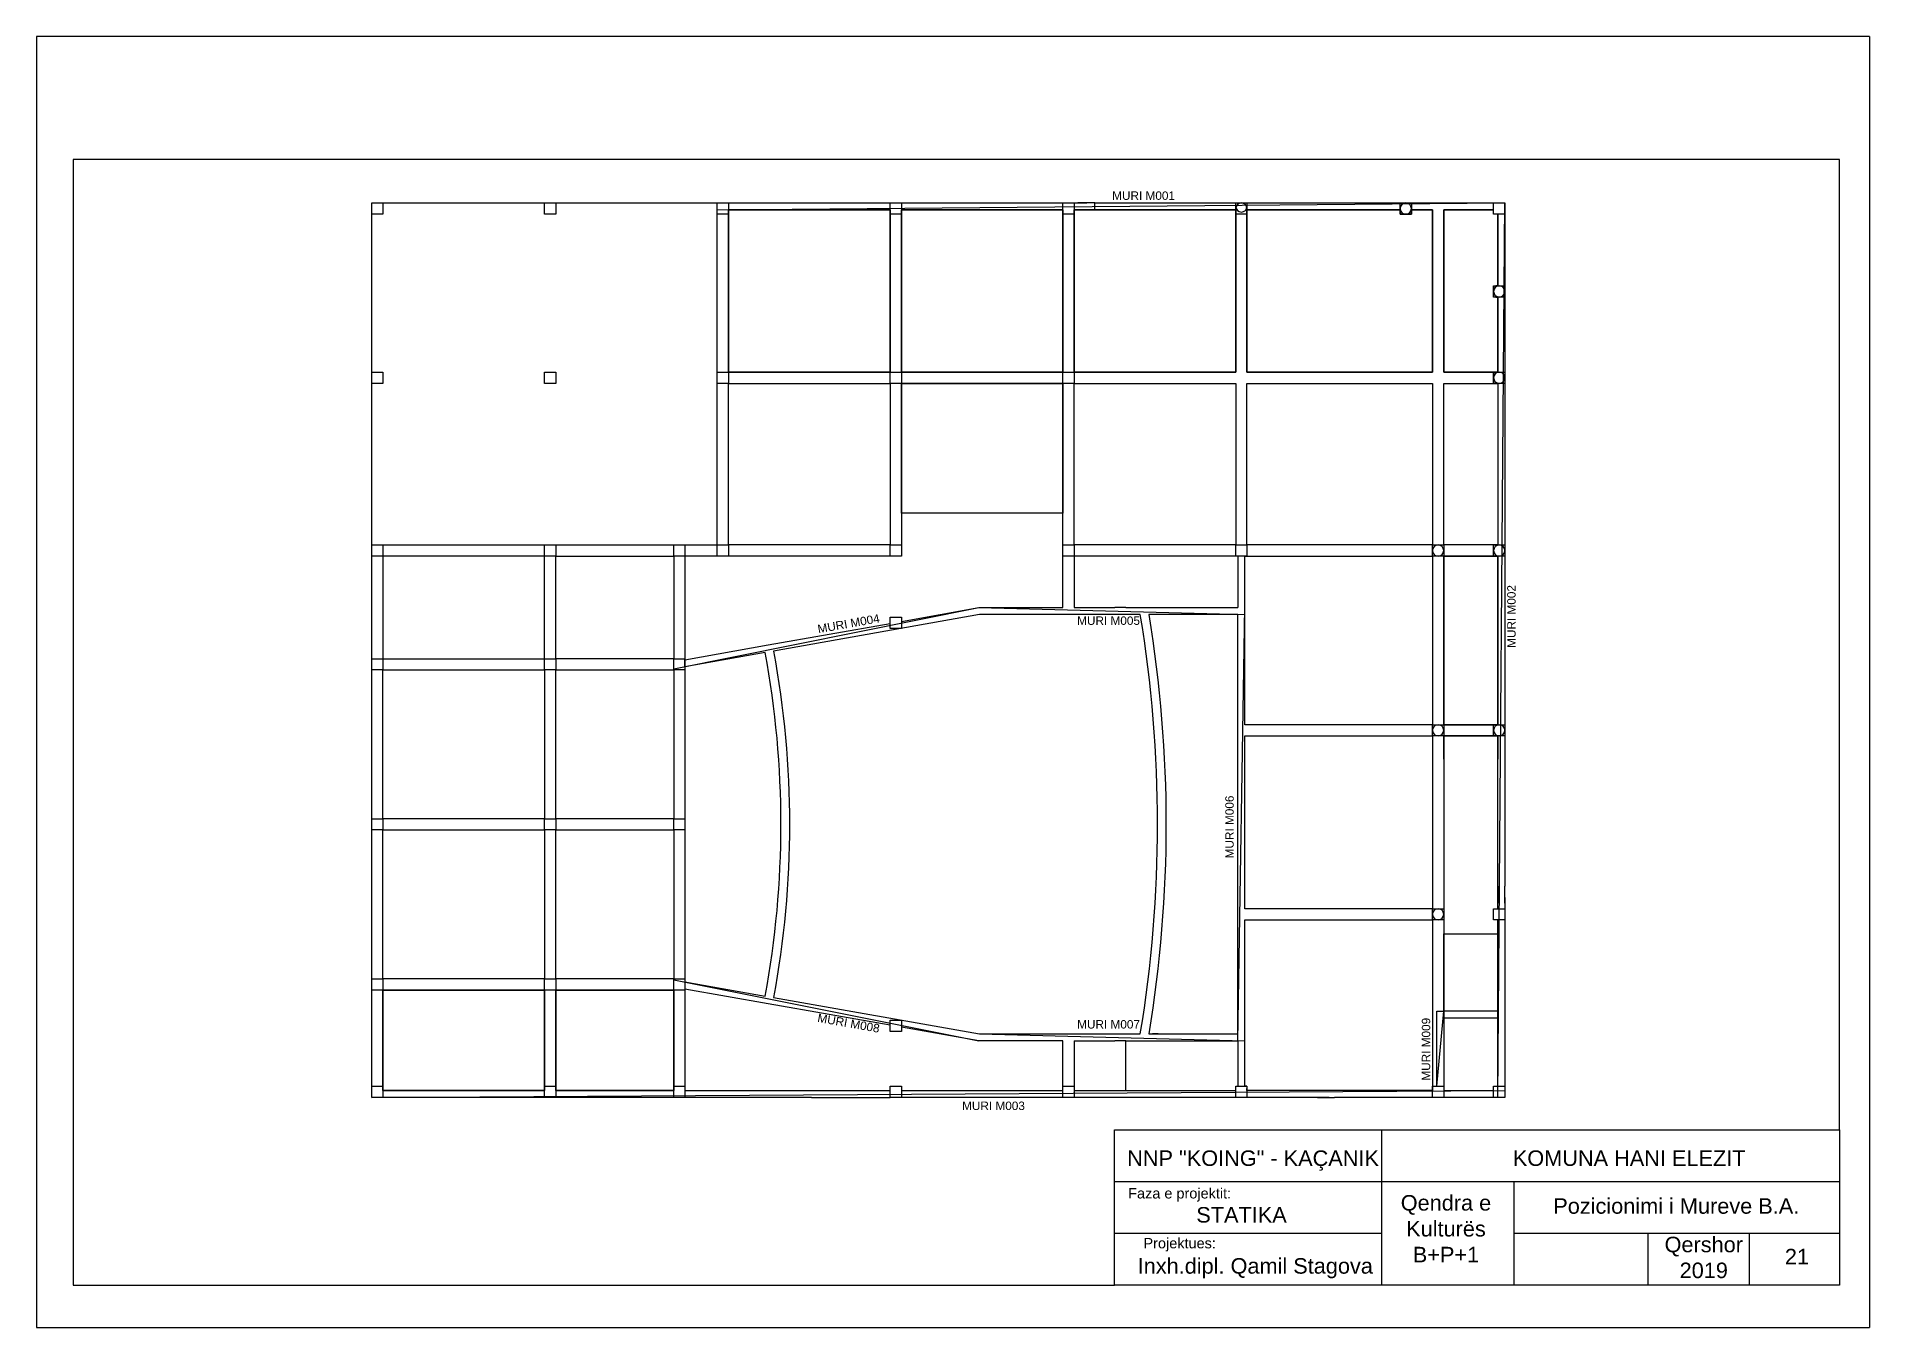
# Model space of a CAD drawing. Header units: inches. Extents: x 2449 to 8971, y -527 to 4068.
import ezdxf

# ---------------------------------------------------------------- set-up
doc = ezdxf.new("R2010")
doc.units = ezdxf.units.IN
doc.layers.add('A4_OP', color=7, linetype='Continuous')
doc.layers.add('TEKSTI_Pen_No__201', color=7, linetype='Continuous', lineweight=18)
doc.styles.add('A4TS19', font='ARIAL.TTF', dxfattribs={"height": 10})
doc.styles.add('GENERATED_STYLE_1', font='ARIAL.TTF')

msp = doc.modelspace()

# ---------------------------------------------------------------- linework, layer by layer
for p, q in [((2448.8, 4068), (2448.8, -376.4)), ((8970.9, 4068), (2448.8, 4068)), ((2448.8, 4068), (2448.8, -527.1)), ((8970.9, 4068), (8970.9, -527.1)), ((8864.8, 3630.6), (2578.8, 3630.6)), ((2578.8, 3630.6), (2578.8, -376.4)), ((8864.8, 176.5), (8864.8, 3630.6)), ((3641.1, 2258.5), (3641.1, 3476)), ((3641.1, 3476), (4871.1, 3476)), ((4871.1, 3451), (7673.6, 3476)), ((7648.6, 291), (7673.6, 3476)), ((4716.1, 1817.3), (5802, 2035.3)), ((5802, 2035.3), (6748.2, 2010.3)), ((6723.6, 492.5), (6748.6, 2035.3)), ((4756.1, 1824.4), (4756.1, 1849.7)), ((4716.1, 709.7), (5802, 492.5)), ((7431.1, 331), (7431.1, 598.5)), ((7431.1, 598.5), (7456.1, 598.5)), ((7431.1, 331), (7456.1, 598.5)), ((5804.2, 517.5), (6748.6, 492.5)), ((6439.8, 517.5), (6419.8, 517.5)), ((3641.1, 291), (7673.6, 316)), ((5206, 316), (5486.1, 316)), ((5206, 291), (5486.1, 291)), ((6285, -376.4), (6285, 176.5)), ((6285, 176.5), (8864.8, 176.5)), ((7236.4, -376.4), (7236.4, 176.5)), ((8864.8, 176.5), (8864.8, -376.4)), ((6285, -7.8), (8864.8, -7.8)), ((7706.2, -7.8), (7706.2, -376.4)), ((6285, -192.1), (7236.4, -192.1)), ((7706.2, -192.1), (8864.8, -192.1)), ((8182.9, -192.1), (8182.9, -376.4)), ((8543.5, -192.1), (8543.5, -376.4)), ((2578.8, -376.4), (6285, -376.4)), ((8864.8, -376.4), (6285, -376.4)), ((2448.8, -527.1), (8970.9, -527.1))]:
    msp.add_line(p, q)
at = {"layer": 'A4_OP'}
for points in [[(3641.1, 3476), (3681.1, 3476)], [(3641.1, 3443.5), (3641.1, 3476)], [(3681.1, 3476), (3681.1, 3436)], [(4256.1, 3476), (4296.1, 3476)], [(4256.1, 3436), (4256.1, 3476)], [(4296.1, 3476), (4296.1, 3436)], [(4871.1, 3476), (4911.1, 3476)], [(4871.1, 3436), (4871.1, 3476)], [(4871.1, 2853.5), (4871.1, 3476)], [(4871.1, 3476), (5506.1, 3476)], [(4911.1, 3476), (4911.1, 3436)], [(5486.1, 3476), (5526.1, 3476)], [(5486.1, 3436), (5486.1, 3476)], [(5486.1, 3476), (5526.1, 3476)], [(5486.1, 3436), (5486.1, 3476)], [(5506.1, 3476), (6121.1, 3476)], [(5526.1, 3476), (5526.1, 3436)], [(5526.1, 3476), (5526.1, 3436)], [(6101.1, 3476), (6141.1, 3476)], [(6101.1, 3436), (6101.1, 3476)], [(6101.1, 3476), (6141.1, 3476)], [(6101.1, 3436), (6101.1, 3476)], [(6121.1, 3476), (6186.1, 3476)], [(6141.1, 3476), (6141.1, 3436)], [(6141.1, 3476), (6141.1, 3436)], [(6214.3, 3476), (6154.3, 3476)], [(6214.3, 3451), (6214.3, 3476)], [(6214.3, 3476), (6736.1, 3476)], [(6716.1, 3476), (6756.1, 3476)], [(6716.1, 3436), (6716.1, 3476)], [(6736.1, 3476), (7436.1, 3476)], [(6756.1, 3476), (6756.1, 3436)], [(7301.1, 3476), (7341.1, 3476)], [(7301.1, 3436), (7301.1, 3476)], [(7341.1, 3476), (7341.1, 3436)], [(7436.1, 3476), (7673.6, 3476)], [(7633.6, 3476), (7673.6, 3476)], [(7633.6, 3436), (7633.6, 3476)], [(7673.6, 3476), (7673.6, 3436)], [(7673.6, 3476), (7673.6, 2853.5)], [(3681.1, 3436), (3641.1, 3436)], [(4296.1, 3436), (4256.1, 3436)], [(4911.1, 3436), (4871.1, 3436)], [(4911.1, 2873.5), (4911.1, 3451)], [(4911.1, 3451), (5486.1, 3451)], [(5486.1, 3451), (4911.1, 3451)], [(4911.1, 3451), (4911.1, 2873.5)], [(5486.1, 3451), (5486.1, 2873.5)], [(5486.1, 2873.5), (5486.1, 3451)], [(5526.1, 3436), (5486.1, 3436)], [(5526.1, 3436), (5486.1, 3436)], [(5526.1, 2873.5), (5526.1, 3451)], [(5526.1, 3451), (6101.1, 3451)], [(6101.1, 3451), (5526.1, 3451)], [(5526.1, 3451), (5526.1, 2873.5)], [(6101.1, 3451), (6101.1, 2873.5)], [(6101.1, 2873.5), (6101.1, 3451)], [(6141.1, 3436), (6101.1, 3436)], [(6141.1, 3436), (6101.1, 3436)], [(6141.1, 2873.5), (6141.1, 3451)], [(6141.1, 3451), (6716.1, 3451)], [(6214.3, 3451), (6141.1, 3451)], [(6141.1, 3451), (6141.1, 2873.5)], [(6154.3, 3451), (6214.3, 3451)], [(6716.1, 3451), (6214.3, 3451)], [(6716.1, 3451), (6716.1, 2873.5)], [(6716.1, 2873.5), (6716.1, 3451)], [(6756.1, 3436), (6716.1, 3436)], [(6756.1, 2873.5), (6756.1, 3451)], [(6756.1, 3451), (7301.1, 3451)], [(6756.1, 3451), (6756.1, 2873.5)], [(7301.1, 3451), (6756.1, 3451)], [(7301.1, 3443.5), (7301.1, 3436)], [(7301.1, 3436), (7341.1, 3436)], [(7341.1, 3436), (7301.1, 3436)], [(7341.1, 3451), (7416.1, 3451)], [(7416.1, 3451), (7341.1, 3451)], [(7341.1, 3436), (7341.1, 3443.5)], [(7416.1, 3451), (7416.1, 2873.5)], [(7416.1, 2873.5), (7416.1, 3451)], [(7456.1, 2873.5), (7456.1, 3451)], [(7456.1, 3451), (7633.6, 3451)], [(7633.6, 3451), (7456.1, 3451)], [(7456.1, 3451), (7456.1, 2873.5)], [(7673.6, 3436), (7633.6, 3436)], [(7648.6, 3436), (7648.6, 3180.9)], [(7648.6, 3180.9), (7648.6, 3436)], [(7633.6, 3180.9), (7633.6, 3140.9)], [(7633.6, 3180.9), (7673.6, 3180.9)], [(7633.6, 3140.9), (7633.6, 3180.9)], [(7673.6, 3140.9), (7633.6, 3140.9)], [(7648.6, 3180.9), (7641.1, 3180.9)], [(7641.1, 3140.9), (7648.6, 3140.9)], [(7648.6, 3140.9), (7648.6, 2873.5)], [(7648.6, 2873.5), (7648.6, 3140.9)], [(7673.6, 3180.9), (7673.6, 3140.9)], [(3641.1, 2873.5), (3681.1, 2873.5)], [(3641.1, 2833.5), (3641.1, 2873.5)], [(3681.1, 2873.5), (3681.1, 2833.5)], [(4256.1, 2873.5), (4296.1, 2873.5)], [(4256.1, 2833.5), (4256.1, 2873.5)], [(4296.1, 2873.5), (4296.1, 2833.5)], [(4871.1, 2873.5), (4911.1, 2873.5)], [(4871.1, 2833.5), (4871.1, 2873.5)], [(5486.1, 2873.5), (4911.1, 2873.5)], [(4911.1, 2873.5), (4911.1, 2833.5)], [(4911.1, 2873.5), (5486.1, 2873.5)], [(5486.1, 2873.5), (5526.1, 2873.5)], [(5486.1, 2833.5), (5486.1, 2873.5)], [(5486.1, 2873.5), (5526.1, 2873.5)], [(5486.1, 2833.5), (5486.1, 2873.5)], [(6101.1, 2873.5), (5526.1, 2873.5)], [(5526.1, 2873.5), (5526.1, 2833.5)], [(5526.1, 2873.5), (5526.1, 2833.5)], [(5526.1, 2873.5), (6101.1, 2873.5)], [(6101.1, 2873.5), (6141.1, 2873.5)], [(6101.1, 2833.5), (6101.1, 2873.5)], [(6716.1, 2873.5), (6141.1, 2873.5)], [(6141.1, 2873.5), (6141.1, 2833.5)], [(6141.1, 2873.5), (6716.1, 2873.5)], [(7416.1, 2873.5), (6756.1, 2873.5)], [(6756.1, 2873.5), (7416.1, 2873.5)], [(7648.6, 2873.5), (7456.1, 2873.5)], [(7456.1, 2873.5), (7648.6, 2873.5)], [(7633.6, 2873.5), (7633.6, 2833.5)], [(7633.6, 2873.5), (7673.6, 2873.5)], [(7633.6, 2833.5), (7633.6, 2873.5)], [(7673.6, 2913.5), (7673.6, 2853.5)], [(7673.6, 2913.5), (7673.6, 2853.5)], [(3681.1, 2833.5), (3641.1, 2833.5)], [(4296.1, 2833.5), (4256.1, 2833.5)], [(4871.1, 2258.5), (4871.1, 2853.5)], [(4911.1, 2833.5), (4871.1, 2833.5)], [(4911.1, 2833.5), (5486.1, 2833.5)], [(4911.1, 2258.5), (4911.1, 2833.5)], [(4911.1, 2833.5), (5486.1, 2833.5)], [(4911.1, 2258.5), (4911.1, 2833.5)], [(5486.1, 2833.5), (5486.1, 2258.5)], [(5526.1, 2833.5), (5486.1, 2833.5)], [(5526.1, 2833.5), (5486.1, 2833.5)], [(5486.1, 2833.5), (5486.1, 2258.5)], [(5526.1, 2371), (5526.1, 2833.5)], [(5526.1, 2833.5), (6101.1, 2833.5)], [(6101.1, 2833.5), (5526.1, 2833.5)], [(5526.1, 2833.5), (5526.1, 2218.5)], [(6101.1, 2833.5), (6101.1, 2371)], [(6141.1, 2833.5), (6101.1, 2833.5)], [(6101.1, 2238.5), (6101.1, 2833.5)], [(6141.1, 2258.5), (6141.1, 2833.5)], [(6141.1, 2833.5), (6716.1, 2833.5)], [(6141.1, 2258.5), (6141.1, 2833.5)], [(6141.1, 2833.5), (6716.1, 2833.5)], [(6716.1, 2833.5), (6716.1, 2258.5)], [(6716.1, 2833.5), (6716.1, 2258.5)], [(6756.1, 2833.5), (7416.1, 2833.5)], [(6756.1, 2258.5), (6756.1, 2833.5)], [(6756.1, 2833.5), (7416.1, 2833.5)], [(6756.1, 2371), (6756.1, 2833.5)], [(7416.1, 2833.5), (7416.1, 2258.5)], [(7416.1, 2833.5), (7416.1, 2258.5)], [(7456.1, 2258.5), (7456.1, 2833.5)], [(7456.1, 2833.5), (7648.6, 2833.5)], [(7456.1, 2833.5), (7648.6, 2833.5)], [(7456.1, 2258.5), (7456.1, 2833.5)], [(7673.6, 2833.5), (7633.6, 2833.5)], [(7648.6, 2833.5), (7648.6, 2258.5)], [(7648.6, 2833.5), (7648.6, 2258.5)], [(7673.6, 2853.5), (7673.6, 2238.5)], [(6101.1, 2371), (5526.1, 2371)], [(6756.1, 2258.5), (6756.1, 2371)], [(3641.1, 2258.5), (3681.1, 2258.5)], [(3641.1, 2218.5), (3641.1, 2258.5)], [(3641.1, 1833.5), (3641.1, 2258.5)], [(3641.1, 2258.5), (4276.1, 2258.5)], [(3681.1, 2218.5), (3641.1, 2218.5)], [(3681.1, 2258.5), (3681.1, 2218.5)], [(4256.1, 2218.5), (3681.1, 2218.5)], [(3681.1, 2218.5), (3681.1, 1853.5)], [(4256.1, 2218.5), (3681.1, 2218.5)], [(3681.1, 2218.5), (3681.1, 1853.5)], [(4256.1, 2258.5), (4296.1, 2258.5)], [(4256.1, 2218.5), (4256.1, 2258.5)], [(4256.1, 1853.5), (4256.1, 2218.5)], [(4296.1, 2218.5), (4256.1, 2218.5)], [(4256.1, 1853.5), (4256.1, 2218.5)], [(4276.1, 2258.5), (4736.1, 2258.5)], [(4296.1, 2258.5), (4296.1, 2218.5)], [(4296.1, 1853.5), (4296.1, 2218.5)], [(4296.1, 2218.5), (4716.1, 2218.5)], [(4296.1, 1853.5), (4296.1, 2218.5)], [(4296.1, 2218.5), (4716.1, 2218.5)], [(4716.1, 2258.5), (4756.1, 2258.5)], [(4716.1, 2218.5), (4716.1, 2258.5)], [(4716.1, 2218.5), (4716.1, 1853.5)], [(4756.1, 2218.5), (4716.1, 2218.5)], [(4716.1, 2218.5), (4716.1, 1853.5)], [(4736.1, 2258.5), (4871.1, 2258.5)], [(4756.1, 2258.5), (4756.1, 2218.5)], [(4891.1, 2218.5), (4756.1, 2218.5)], [(4756.1, 2218.5), (4756.1, 1849.7)], [(4871.1, 2258.5), (4911.1, 2258.5)], [(4871.1, 2218.5), (4871.1, 2258.5)], [(4911.1, 2218.5), (4871.1, 2218.5)], [(5526.1, 2218.5), (4891.1, 2218.5)], [(5486.1, 2258.5), (4911.1, 2258.5)], [(4911.1, 2258.5), (4911.1, 2218.5)], [(5486.1, 2258.5), (4911.1, 2258.5)], [(5486.1, 2258.5), (5526.1, 2258.5)], [(5486.1, 2218.5), (5486.1, 2258.5)], [(5526.1, 2218.5), (5486.1, 2218.5)], [(5526.1, 2258.5), (5526.1, 2218.5)], [(6101.1, 2258.5), (6141.1, 2258.5)], [(6101.1, 2218.5), (6101.1, 2258.5)], [(6101.1, 2035.3), (6101.1, 2238.5)], [(6141.1, 2218.5), (6101.1, 2218.5)], [(6716.1, 2258.5), (6141.1, 2258.5)], [(6141.1, 2258.5), (6141.1, 2218.5)], [(6716.1, 2258.5), (6141.1, 2258.5)], [(6141.1, 2218.5), (6141.1, 2035.3)], [(6723.6, 2218.5), (6141.1, 2218.5)], [(6716.1, 2258.5), (6756.1, 2258.5)], [(6716.1, 2218.5), (6716.1, 2258.5)], [(6716.1, 2258.5), (6756.1, 2258.5)], [(6716.1, 2218.5), (6716.1, 2258.5)], [(6756.1, 2218.5), (6716.1, 2218.5)], [(6756.1, 2218.5), (6716.1, 2218.5)], [(6723.6, 2218.5), (6723.6, 2035.3)], [(6748.6, 1618.5), (6748.6, 2218.5)], [(6748.6, 2218.5), (7416.1, 2218.5)], [(6748.6, 2022.8), (6748.6, 2218.5)], [(6748.6, 2218.5), (7416.1, 2218.5)], [(7416.1, 2258.5), (6756.1, 2258.5)], [(6756.1, 2258.5), (6756.1, 2218.5)], [(6756.1, 2258.5), (6756.1, 2218.5)], [(7416.1, 2258.5), (6756.1, 2258.5)], [(7416.1, 2258.5), (7456.1, 2258.5)], [(7416.1, 2218.5), (7416.1, 2258.5)], [(7416.1, 2218.5), (7416.1, 1618.5)], [(7456.1, 2218.5), (7416.1, 2218.5)], [(7416.1, 2218.5), (7416.1, 1618.5)], [(7648.6, 2258.5), (7456.1, 2258.5)], [(7456.1, 2258.5), (7456.1, 2218.5)], [(7648.6, 2258.5), (7456.1, 2258.5)], [(7456.1, 2218.5), (7648.6, 2218.5)], [(7456.1, 1618.5), (7456.1, 2218.5)], [(7456.1, 2218.5), (7456.1, 1618.5)], [(7648.6, 2218.5), (7456.1, 2218.5)], [(7633.6, 2258.5), (7673.6, 2258.5)], [(7633.6, 2218.5), (7633.6, 2258.5)], [(7673.6, 2218.5), (7633.6, 2218.5)], [(7648.6, 2218.5), (7648.6, 1618.5)], [(7648.6, 1618.5), (7648.6, 2218.5)], [(7673.6, 2258.5), (7673.6, 2218.5)], [(7673.6, 2238.5), (7673.6, 1598.5)], [(5526.1, 1986.3), (5802, 2035.3)], [(5802, 2035.3), (6101.1, 2035.3)], [(6141.1, 2035.3), (6285.3, 2035.3)], [(6325.1, 2035.3), (6285.3, 2035.3)], [(6325.1, 2035.3), (6723.6, 2035.3)], [(6748.6, 1618.5), (6748.6, 2022.8)], [(5051.7, 1902.2), (5486.1, 1979.2)], [(5804.2, 2010.3), (5071, 1880.2)], [(5486.1, 2001), (5526.1, 2001)], [(5486.1, 1961), (5486.1, 2001)], [(5526.1, 1961), (5486.1, 1961)], [(5526.1, 2001), (5526.1, 1961)], [(6121.1, 2010.3), (5804.2, 2010.3)], [(6376.4, 2010.3), (6121.1, 2010.3)], [(6723.6, 2010.3), (6406.8, 2010.3)], [(6723.6, 2010.3), (6406.8, 2010.3)], [(6723.6, 517.5), (6723.6, 2010.3)], [(6723.6, 1598.5), (6723.6, 2010.3)], [(4756.1, 1849.7), (5051.7, 1902.2)], [(3641.1, 1853.5), (3681.1, 1853.5)], [(3641.1, 1813.5), (3641.1, 1853.5)], [(3641.1, 1853.5), (3681.1, 1853.5)], [(3641.1, 1813.5), (3641.1, 1853.5)], [(3641.1, 1263.6), (3641.1, 1833.5)], [(3681.1, 1853.5), (4256.1, 1853.5)], [(3681.1, 1853.5), (3681.1, 1813.5)], [(3681.1, 1853.5), (3681.1, 1813.5)], [(3681.1, 1853.5), (4256.1, 1853.5)], [(4256.1, 1853.5), (4296.1, 1853.5)], [(4256.1, 1813.5), (4256.1, 1853.5)], [(4716.1, 1853.5), (4296.1, 1853.5)], [(4296.1, 1853.5), (4296.1, 1813.5)], [(4716.1, 1853.5), (4296.1, 1853.5)], [(4716.1, 1853.5), (4756.1, 1853.5)], [(4716.1, 1813.5), (4716.1, 1853.5)], [(5041.4, 1875), (4756.1, 1824.4)], [(5041.4, 1875), (4756.1, 1824.4)], [(4756.1, 1853.5), (4756.1, 1813.5)], [(3681.1, 1813.5), (3641.1, 1813.5)], [(3681.1, 1813.5), (3641.1, 1813.5)], [(3681.1, 1283.6), (3681.1, 1813.5)], [(3681.1, 1813.5), (4256.1, 1813.5)], [(3681.1, 1283.6), (3681.1, 1813.5)], [(3681.1, 1813.5), (4256.1, 1813.5)], [(4256.1, 1813.5), (4256.1, 1283.6)], [(4296.1, 1813.5), (4256.1, 1813.5)], [(4256.1, 1813.5), (4256.1, 1283.6)], [(4296.1, 1283.6), (4296.1, 1813.5)], [(4296.1, 1813.5), (4716.1, 1813.5)], [(4296.1, 1283.6), (4296.1, 1813.5)], [(4296.1, 1813.5), (4716.1, 1813.5)], [(4716.1, 1813.5), (4716.1, 1283.6)], [(4756.1, 1813.5), (4716.1, 1813.5)], [(4716.1, 1813.5), (4716.1, 1283.6)], [(4756.1, 1824.4), (4756.1, 702.7)], [(4756.1, 1824.4), (4756.1, 1263.6)], [(6723.6, 943.5), (6723.6, 1598.5)], [(7416.1, 1618.5), (6748.6, 1618.5)], [(7416.1, 1618.5), (6748.6, 1618.5)], [(6748.6, 963.5), (6748.6, 1578.5)], [(6748.6, 1578.5), (7416.1, 1578.5)], [(6748.6, 963.5), (6748.6, 1578.5)], [(6748.6, 1578.5), (7416.1, 1578.5)], [(7416.1, 1618.5), (7456.1, 1618.5)], [(7416.1, 1578.5), (7416.1, 1618.5)], [(7416.1, 1578.5), (7416.1, 963.5)], [(7456.1, 1578.5), (7416.1, 1578.5)], [(7416.1, 1578.5), (7416.1, 963.5)], [(7648.6, 1618.5), (7456.1, 1618.5)], [(7456.1, 1618.5), (7456.1, 1578.5)], [(7456.1, 1618.5), (7648.6, 1618.5)], [(7456.1, 1578.5), (7648.6, 1578.5)], [(7456.1, 1495.5), (7456.1, 1578.5)], [(7456.1, 1578.5), (7456.1, 943.5)], [(7648.6, 1578.5), (7456.1, 1578.5)], [(7633.6, 1618.5), (7673.6, 1618.5)], [(7633.6, 1578.5), (7633.6, 1618.5)], [(7673.6, 1578.5), (7633.6, 1578.5)], [(7648.6, 1578.5), (7648.6, 1495.5)], [(7648.6, 1043.5), (7648.6, 1578.5)], [(7673.6, 1618.5), (7673.6, 1578.5)], [(7673.6, 1598.5), (7673.6, 1043.5)], [(3641.1, 1283.6), (3681.1, 1283.6)], [(3641.1, 1243.6), (3641.1, 1283.6)], [(3641.1, 1283.6), (3681.1, 1283.6)], [(3641.1, 1243.6), (3641.1, 1283.6)], [(3641.1, 693.5), (3641.1, 1263.6)], [(3681.1, 1243.6), (3641.1, 1243.6)], [(3681.1, 1243.6), (3641.1, 1243.6)], [(4256.1, 1283.6), (3681.1, 1283.6)], [(3681.1, 1283.6), (3681.1, 1243.6)], [(3681.1, 1283.6), (3681.1, 1243.6)], [(4256.1, 1283.6), (3681.1, 1283.6)], [(3681.1, 713.5), (3681.1, 1243.6)], [(3681.1, 1243.6), (4256.1, 1243.6)], [(3681.1, 713.5), (3681.1, 1243.6)], [(3681.1, 1243.6), (4256.1, 1243.6)], [(4256.1, 1283.6), (4296.1, 1283.6)], [(4256.1, 1243.6), (4256.1, 1283.6)], [(4256.1, 1243.6), (4256.1, 713.5)], [(4296.1, 1243.6), (4256.1, 1243.6)], [(4256.1, 1243.6), (4256.1, 713.5)], [(4716.1, 1283.6), (4296.1, 1283.6)], [(4296.1, 1283.6), (4296.1, 1243.6)], [(4716.1, 1283.6), (4296.1, 1283.6)], [(4296.1, 713.5), (4296.1, 1243.6)], [(4296.1, 1243.6), (4716.1, 1243.6)], [(4296.1, 713.5), (4296.1, 1243.6)], [(4296.1, 1243.6), (4716.1, 1243.6)], [(4716.1, 1283.6), (4756.1, 1283.6)], [(4716.1, 1243.6), (4716.1, 1283.6)], [(4716.1, 1243.6), (4716.1, 713.5)], [(4756.1, 1243.6), (4716.1, 1243.6)], [(4716.1, 1243.6), (4716.1, 713.5)], [(4756.1, 1283.6), (4756.1, 1243.6)], [(4756.1, 1263.6), (4756.1, 702.7)], [(7648.6, 1043.5), (7648.6, 983.5)], [(7648.6, 963.5), (7648.6, 1043.5)], [(7673.6, 983.5), (7673.6, 1043.5)], [(7673.6, 1003.2), (7673.6, 291)], [(6723.6, 517.5), (6723.6, 943.5)], [(7416.1, 963.5), (6748.6, 963.5)], [(7416.1, 963.5), (6748.6, 963.5)], [(6748.6, 331), (6748.6, 923.5)], [(6748.6, 923.5), (7416.1, 923.5)], [(6748.6, 505), (6748.6, 923.5)], [(6748.6, 923.5), (7416.1, 923.5)], [(7416.1, 963.5), (7456.1, 963.5)], [(7416.1, 923.5), (7416.1, 963.5)], [(7416.1, 923.5), (7416.1, 316)], [(7456.1, 923.5), (7416.1, 923.5)], [(7416.1, 923.5), (7416.1, 573.5)], [(7456.1, 963.5), (7456.1, 923.5)], [(7456.1, 943.5), (7456.1, 573.5)], [(7633.6, 963.5), (7673.6, 963.5)], [(7633.6, 923.5), (7633.6, 963.5)], [(7633.6, 963.5), (7673.6, 963.5)], [(7633.6, 923.5), (7633.6, 963.5)], [(7673.6, 923.5), (7633.6, 923.5)], [(7673.6, 923.5), (7633.6, 923.5)], [(7648.6, 331), (7648.6, 923.5)], [(7673.6, 963.5), (7673.6, 923.5)], [(7673.6, 963.5), (7673.6, 923.5)], [(7456.1, 873.5), (7648.6, 873.5)], [(7456.1, 573.5), (7456.1, 873.5)], [(7648.6, 873.5), (7648.6, 573.5)], [(3641.1, 713.5), (3681.1, 713.5)], [(3641.1, 673.5), (3641.1, 713.5)], [(3641.1, 713.5), (3681.1, 713.5)], [(3641.1, 673.5), (3641.1, 713.5)], [(3641.1, 291), (3641.1, 693.5)], [(3681.1, 673.5), (3641.1, 673.5)], [(3681.1, 673.5), (3641.1, 673.5)], [(4256.1, 713.5), (3681.1, 713.5)], [(3681.1, 713.5), (3681.1, 673.5)], [(3681.1, 713.5), (3681.1, 673.5)], [(4256.1, 713.5), (3681.1, 713.5)], [(3681.1, 673.5), (3681.1, 316)], [(4256.1, 673.5), (3681.1, 673.5)], [(3681.1, 316), (3681.1, 673.5)], [(3681.1, 673.5), (4256.1, 673.5)], [(4256.1, 713.5), (4296.1, 713.5)], [(4256.1, 673.5), (4256.1, 713.5)], [(4256.1, 316), (4256.1, 673.5)], [(4296.1, 673.5), (4256.1, 673.5)], [(4256.1, 673.5), (4256.1, 316)], [(4716.1, 713.5), (4296.1, 713.5)], [(4296.1, 713.5), (4296.1, 673.5)], [(4716.1, 713.5), (4296.1, 713.5)], [(4296.1, 673.5), (4296.1, 316)], [(4716.1, 673.5), (4296.1, 673.5)], [(4296.1, 316), (4296.1, 673.5)], [(4296.1, 673.5), (4716.1, 673.5)], [(4716.1, 713.5), (4756.1, 713.5)], [(4716.1, 673.5), (4716.1, 713.5)], [(4716.1, 316), (4716.1, 673.5)], [(4756.1, 673.5), (4716.1, 673.5)], [(4716.1, 673.5), (4716.1, 316)], [(4756.1, 713.5), (4756.1, 673.5)], [(4756.1, 702.7), (5041.4, 652.3)], [(4756.1, 702.7), (5041.4, 652.3)], [(5051.7, 625.1), (4756.1, 677.3)], [(4756.1, 677.3), (4756.1, 316)], [(5486.1, 548.3), (5051.7, 625.1)], [(5071, 647), (5804.2, 517.5)], [(7648.6, 598.5), (7456.1, 598.5)], [(5486.1, 566.7), (5526.1, 566.7)], [(5486.1, 526.7), (5486.1, 566.7)], [(5526.1, 526.7), (5486.1, 526.7)], [(5526.1, 566.7), (5526.1, 526.7)], [(5802, 492.5), (5526.1, 541.3)], [(7416.1, 573.5), (7416.1, 316)], [(7648.6, 573.5), (7456.1, 573.5)], [(7456.1, 573.5), (7456.1, 316)], [(6101.1, 492.5), (5802, 492.5)], [(5804.2, 517.5), (6121.1, 517.5)], [(6101.1, 316), (6101.1, 492.5)], [(6121.1, 517.5), (6376.4, 517.5)], [(6141.1, 492.5), (6141.1, 316)], [(6141.1, 492.5), (6285.3, 492.5)], [(6325.1, 492.5), (6285.3, 492.5)], [(6325.1, 492.5), (6285.3, 492.5)], [(6325.1, 492.5), (6723.6, 492.5)], [(6325.1, 316), (6325.1, 492.5)], [(6325.1, 316), (6325.1, 492.5)], [(6406.8, 517.5), (6723.6, 517.5)], [(6406.8, 517.5), (6723.6, 517.5)], [(6723.6, 492.5), (6723.6, 331)], [(6748.6, 331), (6748.6, 505)], [(3641.1, 331), (3681.1, 331)], [(3641.1, 291), (3641.1, 331)], [(3641.1, 331), (3681.1, 331)], [(3641.1, 291), (3641.1, 331)], [(3681.1, 331), (3681.1, 291)], [(3681.1, 331), (3681.1, 291)], [(4256.1, 331), (4296.1, 331)], [(4256.1, 291), (4256.1, 331)], [(4256.1, 331), (4296.1, 331)], [(4256.1, 291), (4256.1, 331)], [(4296.1, 331), (4296.1, 291)], [(4296.1, 331), (4296.1, 291)], [(4716.1, 331), (4756.1, 331)], [(4716.1, 291), (4716.1, 331)], [(4716.1, 331), (4756.1, 331)], [(4716.1, 291), (4716.1, 331)], [(4756.1, 331), (4756.1, 291)], [(4756.1, 331), (4756.1, 291)], [(5486.1, 331), (5526.1, 331)], [(5486.1, 291), (5486.1, 331)], [(5526.1, 331), (5526.1, 291)], [(6101.1, 331), (6141.1, 331)], [(6101.1, 291), (6101.1, 331)], [(6141.1, 331), (6141.1, 291)], [(6716.1, 331), (6756.1, 331)], [(6716.1, 291), (6716.1, 331)], [(6716.1, 331), (6756.1, 331)], [(6716.1, 291), (6716.1, 331)], [(6756.1, 331), (6748.6, 331)], [(6756.1, 331), (6756.1, 291)], [(6756.1, 331), (6756.1, 291)], [(7416.1, 331), (7456.1, 331)], [(7416.1, 291), (7416.1, 331)], [(7416.1, 331), (7456.1, 331)], [(7416.1, 291), (7416.1, 331)], [(7456.1, 331), (7456.1, 291)], [(7456.1, 331), (7456.1, 291)], [(7633.6, 331), (7673.6, 331)], [(7633.6, 291), (7633.6, 331)], [(7633.6, 331), (7673.6, 331)], [(7633.6, 291), (7633.6, 331)], [(7673.6, 331), (7673.6, 291)], [(7673.6, 331), (7673.6, 291)], [(3681.1, 291), (3641.1, 291)], [(3681.1, 291), (3641.1, 291)], [(4276.1, 291), (3641.1, 291)], [(3681.1, 316), (4256.1, 316)], [(4256.1, 316), (3681.1, 316)], [(4296.1, 291), (4256.1, 291)], [(4296.1, 291), (4256.1, 291)], [(4736.1, 291), (4276.1, 291)], [(4296.1, 316), (4716.1, 316)], [(4716.1, 316), (4296.1, 316)], [(4756.1, 291), (4716.1, 291)], [(4756.1, 291), (4716.1, 291)], [(5206, 291), (4736.1, 291)], [(4756.1, 316), (5172, 316)], [(5172, 316), (5206, 316)], [(5526.1, 291), (5486.1, 291)], [(6121.1, 291), (5506.1, 291)], [(5526.1, 316), (6101.1, 316)], [(6141.1, 291), (6101.1, 291)], [(6736.1, 291), (6121.1, 291)], [(6141.1, 316), (6325.1, 316)], [(6141.1, 316), (6325.1, 316)], [(6325.1, 316), (6716.1, 316)], [(6756.1, 291), (6716.1, 291)], [(6756.1, 291), (6716.1, 291)], [(7048.8, 291), (6736.1, 291)], [(6756.1, 316), (6756.1, 323.5)], [(7416.1, 316), (6756.1, 316)], [(7067.1, 316), (6756.1, 316)], [(7067.1, 316), (7007.1, 316)], [(7007.1, 291), (7067.1, 291)], [(7416.1, 316), (7067.1, 316)], [(7436.1, 291), (7067.1, 291)], [(7456.1, 291), (7416.1, 291)], [(7456.1, 291), (7416.1, 291)], [(7673.6, 291), (7436.1, 291)], [(7456.1, 316), (7633.6, 316)], [(7673.6, 291), (7633.6, 291)], [(7673.6, 291), (7633.6, 291)]]:
    msp.add_lwpolyline(points, dxfattribs=at)
for points in [[(6756.1, 3456, 1), (6716.1, 3456)], [(6716.1, 3463.5, 1), (6756.1, 3463.5)], [(7341.1, 3456, 1), (7301.1, 3456)], [(7301.1, 3456, 1), (7341.1, 3456)], [(7673.6, 3160.9, 1), (7633.6, 3160.9)], [(7633.6, 3160.9, 1), (7673.6, 3160.9)], [(7673.6, 2853.5, 1), (7633.6, 2853.5)], [(7633.6, 2853.5, 1), (7673.6, 2853.5)], [(7456.1, 2238.5, 1), (7416.1, 2238.5)], [(7416.1, 2238.5, 1), (7456.1, 2238.5)], [(7673.6, 2238.5, 1), (7633.6, 2238.5)], [(7633.6, 2238.5, 1), (7673.6, 2238.5)], [(6376.4, 517.5, 0.082033), (6376.4, 2010.3)], [(6406.8, 2010.3, -0.081492), (6406.8, 517.5)], [(6406.8, 2010.3, -0.081492), (6406.8, 517.5)], [(5041.4, 652.3, 0.092036), (5041.4, 1875)], [(5041.4, 652.3, 0.092036), (5041.4, 1875)], [(5071, 1880.2, -0.091999), (5071, 647)], [(7456.1, 1598.5, 1), (7416.1, 1598.5)], [(7416.1, 1598.5, 1), (7456.1, 1598.5)], [(7673.6, 1598.5, 1), (7633.6, 1598.5)], [(7633.6, 1598.5, 1), (7673.6, 1598.5)], [(7456.1, 943.5, 1), (7416.1, 943.5)], [(7416.1, 943.5, 1), (7456.1, 943.5)]]:
    msp.add_lwpolyline(points, format="xyb", dxfattribs=at)

# ---------------------------------------------------------------- texts
at = {"char_height": 30, "width": 1069.157, "attachment_point": 1, "style": 'A4TS19'}
for s, insert in [('{\\fArial|b0|i0|c238|p34;MURI M00}1', (6276.3, 3517)), ('{\\fArial|b0|i0|c238|p34;MURI M00}5', (6151.7, 2003.9)), ('{\\fArial|b0|i0|c238|p34;MURI M00}7', (6151.7, 566.8)), ('{\\fArial|b0|i0|c238|p34;MURI M00}3', (5742.2, 276.7))]:
    msp.add_mtext(s, dxfattribs=dict(at, insert=insert))
at = {"char_height": 30, "width": 1069.157, "style": 'A4TS19'}
for s, insert, attachment_point, rotation in [('{\\fArial|b0|i0|c238|p34;MURI M00}2', (7682.1, 1892.1), 1, 90), ('{\\fArial|b0|i0|c238|p34;MURI M00}4', (5225.6, 1973.6), 1, 10.05976), ('{\\fArial|b0|i0|c238|p34;MURI M00}6', (6678.8, 1142.6), 1, 90), ('{\\fArial|b0|i0|c238|p34;MURI M00}8', (5225.6, 560.3), 7, 349.94024), ('{\\fArial|b0|i0|c238|p34;MURI M00}9', (7378.2, 351.3), 1, 90)]:
    msp.add_mtext(s, dxfattribs=dict(at, insert=insert, attachment_point=attachment_point, rotation=rotation))
at = {"layer": 'TEKSTI_Pen_No__201', "linetype": 'Continuous', "attachment_point": 2, "style": 'GENERATED_STYLE_1'}
for s, insert, char_height in [('NNP "KOING" - KAÇANIK', (6777.7, 102.9), 55.283), ('KOMUNA HANI ELEZIT', (8116.2, 102.9), 55.283), ('Faza e projektit:', (6516.5, -31.4), 36.855), ('Qendra e \\PKulturës\\PB+P+1', (7464.2, -56.1), 55.28), ('Pozicionimi i Mureve B.A.', (8283.8, -67.3), 55.283), ('STATIKA', (6736.6, -98.8), 55.28), ('Projektues:', (6516.5, -209), 36.855), ('Qershor \\P2019', (8381.6, -204.4), 55.28), ('21', (8713.2, -247.5), 55.28), ('Inxh.dipl. Qamil Stagova', (6785.6, -280.7), 55.283)]:
    msp.add_mtext(s, dxfattribs=dict(at, insert=insert, char_height=char_height))

doc.saveas('drawing.dxf')
